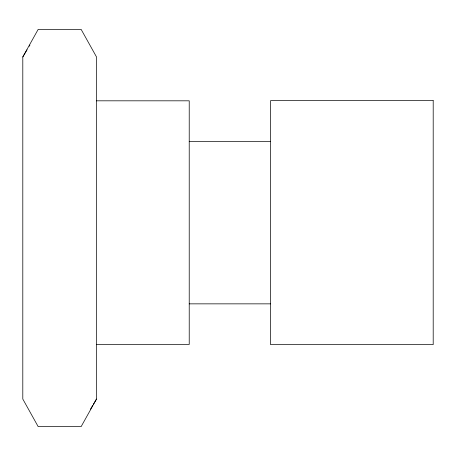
<?xml version="1.0" encoding="UTF-8"?>
<svg xmlns="http://www.w3.org/2000/svg" width="456" height="456" viewBox="0 0 456 456"><rect width="100%" height="100%" fill="white"/><g stroke="black" fill="none" stroke-linecap="round" stroke-linejoin="round"><path stroke-width="0.68" d="M22.8 56.954L38.161 29.406L81.145 29.406L96.507 56.954L96.507 399.046L81.145 426.594L38.161 426.594L22.8 399.046L22.8 56.954L27.058 49.818M29.19 46.244L29.902 45.058M90.476 409.157L92.602 405.589M93.315 404.398L96.507 399.046M96.313 100.816L189.223 100.816L189.223 344.457L96.313 344.457M189.223 141.423L270.545 141.423M189.223 303.85L270.545 303.85M433.2 100.651L270.545 100.651L270.545 344.616L433.2 344.616L433.2 100.651"/></g></svg>
